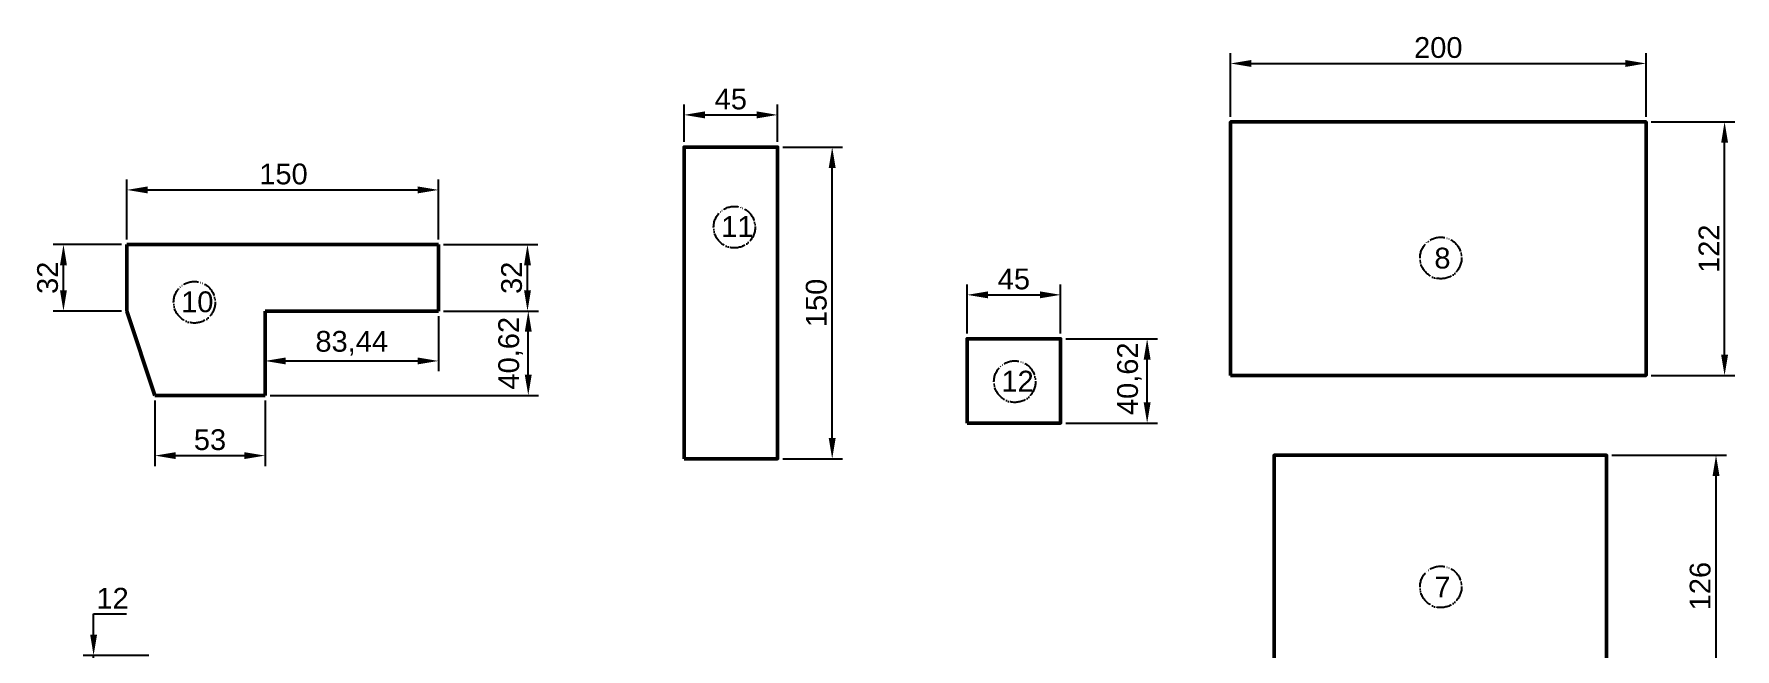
# Model space of a CAD drawing. Header units: millimetres. Extents: x 1300 to 9341, y -223 to 1453.
# Drawn here: x 7909 to 8728, y 446 to 742 of the extents above; entities that cross this region are included whole.
import ezdxf

# ---------------------------------------------------------------- set-up
doc = ezdxf.new("R2010")
doc.units = ezdxf.units.MM
doc.linetypes.add('ACAD_ISO05W100', pattern=[33, 24, -3, 0, -3, 0, -3])
for name, color, linetype, lineweight in [('02_LINEA_PRINCIPAL_A4_A3', 7, 'Continuous', 50), ('05_LINEA_ACOTADO', 3, 'Continuous', 25), ('10_LINEA_FANTASMA_A4_A3', 2, 'ACAD_ISO05W100', 25)]:
    doc.layers.add(name, color=color, linetype=linetype, lineweight=lineweight)
doc.layers.add('06_ROTULADO', color=3, linetype='Continuous')
doc.styles.get("Standard").update_dxf_attribs({"font": 'arial.ttf'})
doc.dimstyles.new('ISO-25', dxfattribs={"dimtxt": 2.5, "dimasz": 2.5, "dimexe": 1.25, "dimexo": 0.625, "dimtad": 1, "dimtoh": 1, "dimtxsty": 'Standard', "dimcen": 2.5, "dimadec": 0, "dimazin": 0, "dimtfac": 1, "dimtmove": 0, "dimatfit": 3, "dimfxl": 1, "dimarcsym": 0})

# ---------------------------------------------------------------- blocks, each defined once
blk = doc.blocks.new('*D46')
at = {"layer": '05_LINEA_ACOTADO', "color": 0, "lineweight": -2, "transparency": 16777216}
for p, q in [((8668.89, 539.65), (8724.07, 539.65)), ((8719.07, 423.65), (8719.07, 529.65)), ((8668.89, 413.65), (8724.07, 413.65))]:
    blk.add_line(p, q, dxfattribs=at)
at = {"layer": '05_LINEA_ACOTADO', "color": 0, "transparency": 16777216}
for points in [[(8717.41, 529.65), (8720.74, 529.65), (8719.07, 539.65)], [(8717.41, 423.65), (8720.74, 423.65), (8719.07, 413.65)]]:
    blk.add_solid(points, dxfattribs=at)
at = {"layer": 'Defpoints', "color": 0, "transparency": 16777216}
for p in [(8666.39, 539.65), (8719.07, 539.65), (8666.39, 413.65)]:
    blk.add_point(p, dxfattribs=at)
at = {"layer": '05_LINEA_ACOTADO', "color": 0, "transparency": 16777216, "insert": (8711.47, 476.65), "char_height": 10, "attachment_point": 5, "rotation": 90}
blk.add_mtext('126', dxfattribs=at)
blk = doc.blocks.new('*D48')
at = {"layer": '05_LINEA_ACOTADO', "color": 0, "lineweight": -2, "transparency": 16777216}
for p, q in [((8485.4, 702.55), (8485.4, 733.21)), ((8685.4, 702.55), (8685.4, 733.21)), ((8495.4, 728.21), (8675.4, 728.21))]:
    blk.add_line(p, q, dxfattribs=at)
at = {"layer": '05_LINEA_ACOTADO', "color": 0, "transparency": 16777216}
for points in [[(8495.4, 729.88), (8495.4, 726.54), (8485.4, 728.21)], [(8675.4, 729.88), (8675.4, 726.54), (8685.4, 728.21)]]:
    blk.add_solid(points, dxfattribs=at)
at = {"layer": 'Defpoints', "color": 0, "transparency": 16777216}
for p in [(8685.4, 728.21), (8485.4, 700.05), (8685.4, 700.05)]:
    blk.add_point(p, dxfattribs=at)
at = {"layer": '05_LINEA_ACOTADO', "color": 0, "transparency": 16777216, "insert": (8585.4, 735.82), "char_height": 10, "attachment_point": 5}
blk.add_mtext('200', dxfattribs=at)
blk = doc.blocks.new('*D49')
at = {"layer": '05_LINEA_ACOTADO', "color": 0, "lineweight": -2, "transparency": 16777216}
for p, q in [((8687.9, 700.05), (8728.19, 700.05)), ((8723.19, 588.05), (8723.19, 690.05)), ((8687.9, 578.05), (8728.19, 578.05))]:
    blk.add_line(p, q, dxfattribs=at)
at = {"layer": '05_LINEA_ACOTADO', "color": 0, "transparency": 16777216}
for points in [[(8721.53, 690.05), (8724.86, 690.05), (8723.19, 700.05)], [(8721.53, 588.05), (8724.86, 588.05), (8723.19, 578.05)]]:
    blk.add_solid(points, dxfattribs=at)
at = {"layer": 'Defpoints', "color": 0, "transparency": 16777216}
for p in [(8685.4, 700.05), (8723.19, 700.05), (8685.4, 578.05)]:
    blk.add_point(p, dxfattribs=at)
at = {"layer": '05_LINEA_ACOTADO', "color": 0, "transparency": 16777216, "insert": (8715.67, 639.05), "char_height": 10, "attachment_point": 5, "rotation": 90}
blk.add_mtext('122', dxfattribs=at)
blk = doc.blocks.new('*D64')
at = {"layer": '05_LINEA_ACOTADO', "color": 0, "lineweight": -2, "transparency": 16777216}
for p, q in [((8358.62, 598.21), (8358.62, 621.84)), ((8368.62, 616.84), (8393.62, 616.84)), ((8403.62, 598.21), (8403.62, 621.84))]:
    blk.add_line(p, q, dxfattribs=at)
at = {"layer": '05_LINEA_ACOTADO', "color": 0, "transparency": 16777216}
for points in [[(8368.62, 618.51), (8368.62, 615.17), (8358.62, 616.84)], [(8393.62, 618.51), (8393.62, 615.17), (8403.62, 616.84)]]:
    blk.add_solid(points, dxfattribs=at)
at = {"layer": 'Defpoints', "color": 0, "transparency": 16777216}
for p in [(8403.62, 616.84), (8358.62, 595.71), (8403.62, 595.71)]:
    blk.add_point(p, dxfattribs=at)
at = {"layer": '05_LINEA_ACOTADO', "color": 0, "transparency": 16777216, "insert": (8381.12, 624.43), "char_height": 10, "attachment_point": 5}
blk.add_mtext('45', dxfattribs=at)
blk = doc.blocks.new('*D65')
at = {"layer": '05_LINEA_ACOTADO', "color": 0, "lineweight": -2, "transparency": 16777216}
for p, q in [((8406.12, 595.71), (8450.26, 595.71)), ((8445.26, 565.09), (8445.26, 585.71)), ((8406.12, 555.09), (8450.26, 555.09))]:
    blk.add_line(p, q, dxfattribs=at)
at = {"layer": '05_LINEA_ACOTADO', "color": 0, "transparency": 16777216}
for points in [[(8443.59, 585.71), (8446.92, 585.71), (8445.26, 595.71)], [(8443.59, 565.09), (8446.92, 565.09), (8445.26, 555.09)]]:
    blk.add_solid(points, dxfattribs=at)
at = {"layer": 'Defpoints', "color": 0, "transparency": 16777216}
for p in [(8403.62, 595.71), (8445.26, 595.71), (8403.62, 555.09)]:
    blk.add_point(p, dxfattribs=at)
at = {"layer": '05_LINEA_ACOTADO', "color": 0, "transparency": 16777216, "insert": (8436.75, 576.46), "char_height": 10, "attachment_point": 5, "rotation": 90}
blk.add_mtext('40,62', dxfattribs=at)
blk = doc.blocks.new('*D66')
at = {"layer": '05_LINEA_ACOTADO', "color": 0, "lineweight": -2, "transparency": 16777216}
for p, q in [((8269.87, 687.94), (8298.66, 687.94)), ((8293.66, 547.94), (8293.66, 677.94)), ((8269.87, 537.94), (8298.66, 537.94))]:
    blk.add_line(p, q, dxfattribs=at)
at = {"layer": '05_LINEA_ACOTADO', "color": 0, "transparency": 16777216}
for points in [[(8291.99, 677.94), (8295.33, 677.94), (8293.66, 687.94)], [(8291.99, 547.94), (8295.33, 547.94), (8293.66, 537.94)]]:
    blk.add_solid(points, dxfattribs=at)
at = {"layer": 'Defpoints', "color": 0, "transparency": 16777216}
for p in [(8267.37, 687.94), (8293.66, 687.94), (8267.37, 537.94)]:
    blk.add_point(p, dxfattribs=at)
at = {"layer": '05_LINEA_ACOTADO', "color": 0, "transparency": 16777216, "insert": (8286.05, 612.94), "char_height": 10, "attachment_point": 5, "rotation": 90}
blk.add_mtext('150', dxfattribs=at)
blk = doc.blocks.new('*D67')
at = {"layer": '05_LINEA_ACOTADO', "color": 0, "lineweight": -2, "transparency": 16777216}
for p, q in [((8222.37, 690.44), (8222.37, 708.45)), ((8267.37, 690.44), (8267.37, 708.45)), ((8232.37, 703.45), (8257.37, 703.45))]:
    blk.add_line(p, q, dxfattribs=at)
at = {"layer": '05_LINEA_ACOTADO', "color": 0, "transparency": 16777216}
for points in [[(8232.37, 705.12), (8232.37, 701.79), (8222.37, 703.45)], [(8257.37, 705.12), (8257.37, 701.79), (8267.37, 703.45)]]:
    blk.add_solid(points, dxfattribs=at)
at = {"layer": 'Defpoints', "color": 0, "transparency": 16777216}
for p in [(8267.37, 703.45), (8222.37, 687.94), (8267.37, 687.94)]:
    blk.add_point(p, dxfattribs=at)
at = {"layer": '05_LINEA_ACOTADO', "color": 0, "transparency": 16777216, "insert": (8244.87, 711.04), "char_height": 10, "attachment_point": 5}
blk.add_mtext('45', dxfattribs=at)
blk = doc.blocks.new('*D68')
at = {"layer": '05_LINEA_ACOTADO', "color": 0, "lineweight": -2, "transparency": 16777216}
for p, q in [((7954.13, 643.55), (7954.13, 672.35)), ((8104.13, 643.55), (8104.13, 672.35)), ((7964.13, 667.35), (8094.13, 667.35))]:
    blk.add_line(p, q, dxfattribs=at)
at = {"layer": '05_LINEA_ACOTADO', "color": 0, "transparency": 16777216}
for points in [[(7964.13, 669.01), (7964.13, 665.68), (7954.13, 667.35)], [(8094.13, 669.01), (8094.13, 665.68), (8104.13, 667.35)]]:
    blk.add_solid(points, dxfattribs=at)
at = {"layer": 'Defpoints', "color": 0, "transparency": 16777216}
for p in [(8104.13, 667.35), (7954.13, 641.05), (8104.13, 641.05)]:
    blk.add_point(p, dxfattribs=at)
at = {"layer": '05_LINEA_ACOTADO', "color": 0, "transparency": 16777216, "insert": (8029.57, 674.95), "char_height": 10, "attachment_point": 5}
blk.add_mtext('150', dxfattribs=at)
blk = doc.blocks.new('*D69')
at = {"layer": '05_LINEA_ACOTADO', "color": 0, "lineweight": -2, "transparency": 16777216}
for p, q in [((8106.63, 641.05), (8152, 641.05)), ((8147, 619.05), (8147, 631.05)), ((8106.63, 609.05), (8152, 609.05))]:
    blk.add_line(p, q, dxfattribs=at)
at = {"layer": '05_LINEA_ACOTADO', "color": 0, "transparency": 16777216}
for points in [[(8145.34, 631.05), (8148.67, 631.05), (8147, 641.05)], [(8145.34, 619.05), (8148.67, 619.05), (8147, 609.05)]]:
    blk.add_solid(points, dxfattribs=at)
at = {"layer": 'Defpoints', "color": 0, "transparency": 16777216}
for p in [(8104.13, 641.05), (8147, 641.05), (8104.13, 609.05)]:
    blk.add_point(p, dxfattribs=at)
at = {"layer": '05_LINEA_ACOTADO', "color": 0, "transparency": 16777216, "insert": (8139.39, 625.05), "char_height": 10, "attachment_point": 5, "rotation": 90}
blk.add_mtext('32', dxfattribs=at)
blk = doc.blocks.new('*D70')
at = {"layer": '05_LINEA_ACOTADO', "color": 0, "lineweight": -2, "transparency": 16777216}
for p, q in [((8020.69, 606.55), (8020.69, 580.03)), ((8104.13, 606.55), (8104.13, 580.03)), ((8030.69, 585.03), (8094.13, 585.03))]:
    blk.add_line(p, q, dxfattribs=at)
at = {"layer": '05_LINEA_ACOTADO', "color": 0, "transparency": 16777216}
for points in [[(8030.69, 586.69), (8030.69, 583.36), (8020.69, 585.03)], [(8094.13, 586.69), (8094.13, 583.36), (8104.13, 585.03)]]:
    blk.add_solid(points, dxfattribs=at)
at = {"layer": 'Defpoints', "color": 0, "transparency": 16777216}
for p in [(8020.69, 609.05), (8104.13, 609.05), (8104.13, 585.03)]:
    blk.add_point(p, dxfattribs=at)
at = {"layer": '05_LINEA_ACOTADO', "color": 0, "transparency": 16777216, "insert": (8062.41, 593.54), "char_height": 10, "attachment_point": 5}
blk.add_mtext('83,44', dxfattribs=at)
blk = doc.blocks.new('*D71')
at = {"layer": '05_LINEA_ACOTADO', "color": 0, "lineweight": -2, "transparency": 16777216}
for p, q in [((8106.63, 609.05), (8152.38, 609.05)), ((8147.38, 578.43), (8147.38, 599.05)), ((8023.19, 568.43), (8152.38, 568.43))]:
    blk.add_line(p, q, dxfattribs=at)
at = {"layer": '05_LINEA_ACOTADO', "color": 0, "transparency": 16777216}
for points in [[(8145.71, 599.05), (8149.05, 599.05), (8147.38, 609.05)], [(8145.71, 578.43), (8149.05, 578.43), (8147.38, 568.43)]]:
    blk.add_solid(points, dxfattribs=at)
at = {"layer": 'Defpoints', "color": 0, "transparency": 16777216}
for p in [(8104.13, 609.05), (8147.38, 609.05), (8020.69, 568.43)]:
    blk.add_point(p, dxfattribs=at)
at = {"layer": '05_LINEA_ACOTADO', "color": 0, "transparency": 16777216, "insert": (8138.87, 588.74), "char_height": 10, "attachment_point": 5, "rotation": 90}
blk.add_mtext('40,62', dxfattribs=at)
blk = doc.blocks.new('*D72')
at = {"layer": '05_LINEA_ACOTADO', "color": 0, "lineweight": -2, "transparency": 16777216}
for p, q in [((7967.69, 565.93), (7967.69, 534.46)), ((8020.69, 565.93), (8020.69, 534.46)), ((7977.69, 539.46), (8010.69, 539.46))]:
    blk.add_line(p, q, dxfattribs=at)
at = {"layer": '05_LINEA_ACOTADO', "color": 0, "transparency": 16777216}
for points in [[(7977.69, 541.13), (7977.69, 537.8), (7967.69, 539.46)], [(8010.69, 541.13), (8010.69, 537.8), (8020.69, 539.46)]]:
    blk.add_solid(points, dxfattribs=at)
at = {"layer": 'Defpoints', "color": 0, "transparency": 16777216}
for p in [(7967.69, 568.43), (8020.69, 568.43), (8020.69, 539.46)]:
    blk.add_point(p, dxfattribs=at)
at = {"layer": '05_LINEA_ACOTADO', "color": 0, "transparency": 16777216, "insert": (7994.19, 547.07), "char_height": 10, "attachment_point": 5}
blk.add_mtext('53', dxfattribs=at)
blk = doc.blocks.new('*D73')
at = {"layer": '05_LINEA_ACOTADO', "color": 0, "lineweight": -2, "transparency": 16777216}
for p, q in [((7951.63, 641.05), (7918.66, 641.05)), ((7923.66, 619.05), (7923.66, 631.05)), ((7951.63, 609.05), (7918.66, 609.05))]:
    blk.add_line(p, q, dxfattribs=at)
at = {"layer": '05_LINEA_ACOTADO', "color": 0, "transparency": 16777216}
for points in [[(7921.99, 631.05), (7925.32, 631.05), (7923.66, 641.05)], [(7921.99, 619.05), (7925.32, 619.05), (7923.66, 609.05)]]:
    blk.add_solid(points, dxfattribs=at)
at = {"layer": 'Defpoints', "color": 0, "transparency": 16777216}
for p in [(7923.66, 641.05), (7954.13, 641.05), (7954.13, 609.05)]:
    blk.add_point(p, dxfattribs=at)
at = {"layer": '05_LINEA_ACOTADO', "color": 0, "transparency": 16777216, "insert": (7916.05, 625.05), "char_height": 10, "attachment_point": 5, "rotation": 90}
blk.add_mtext('32', dxfattribs=at)
blk = doc.blocks.new('*D93')
at = {"layer": '05_LINEA_ACOTADO', "color": 0, "lineweight": -2, "transparency": 16777216}
for p, q in [((7938.16, 453.3), (7938.16, 463.3)), ((7938.16, 463.3), (7953.94, 463.3)), ((7964.67, 443.3), (7933.16, 443.3)), ((7938.16, 431.3), (7938.16, 443.3)), ((7964.67, 431.3), (7933.16, 431.3)), ((7938.16, 421.3), (7938.16, 411.3))]:
    blk.add_line(p, q, dxfattribs=at)
at = {"layer": '05_LINEA_ACOTADO', "color": 0, "transparency": 16777216}
for points in [[(7936.5, 453.3), (7939.83, 453.3), (7938.16, 443.3)], [(7936.5, 421.3), (7939.83, 421.3), (7938.16, 431.3)]]:
    blk.add_solid(points, dxfattribs=at)
at = {"layer": 'Defpoints', "color": 0, "transparency": 16777216}
for p in [(7938.16, 443.3), (7967.17, 443.3), (7967.17, 431.3)]:
    blk.add_point(p, dxfattribs=at)
at = {"layer": '05_LINEA_ACOTADO', "color": 0, "transparency": 16777216, "insert": (7947.3, 470.82), "char_height": 10, "attachment_point": 5}
blk.add_mtext('12', dxfattribs=at)

msp = doc.modelspace()

# ---------------------------------------------------------------- linework, layer by layer
at = {"layer": '02_LINEA_PRINCIPAL_A4_A3'}
for p, q in [((8104.127, 641.045), (7954.127, 641.045)), ((7954.127, 641.045), (7954.127, 609.045)), ((8104.127, 641.045), (8104.127, 609.045)), ((7967.687, 568.425), (7954.127, 609.045)), ((8104.127, 609.045), (8020.687, 609.045)), ((8020.687, 609.045), (8020.687, 568.425)), ((8020.687, 568.425), (7967.687, 568.425))]:
    msp.add_line(p, q, dxfattribs=at)
for points in [[(8485.4, 578.051), (8685.4, 578.051), (8685.4, 700.051), (8485.4, 700.051)], [(8222.375, 537.941), (8267.375, 537.941), (8267.375, 687.941), (8222.375, 687.941)], [(8358.624, 555.085), (8403.624, 555.085), (8403.624, 595.705), (8358.624, 595.705)], [(8506.388, 413.65), (8666.388, 413.65), (8666.388, 539.65), (8506.388, 539.65)]]:
    msp.add_lwpolyline(points, close=True, dxfattribs=at)
at = {"layer": '10_LINEA_FANTASMA_A4_A3', "ltscale": 0.31}
for centre in [(8246.603, 649.417), (8586.599, 634.584), (7986.691, 613.277), (8381.542, 575.079), (8586.599, 476.288)]:
    msp.add_circle(centre, 10, dxfattribs=at)

# ---------------------------------------------------------------- texts
at = {"layer": '06_ROTULADO', "char_height": 10, "attachment_point": 1}
for s, insert in [('11', (8240.238, 654.73)), ('8', (8583.5, 639.523)), ('10', (7980.301, 618.504)), ('12', (8375.113, 580.309)), ('7', (8583.5, 481.227))]:
    msp.add_mtext_dynamic_manual_height_columns(s, width=12.83645, gutter_width=12.5, heights=[0], dxfattribs=dict(at, insert=insert))

# ---------------------------------------------------------------- dimensions: what is measured, and where the dimension line sits
at = {"layer": '05_LINEA_ACOTADO'}
for base, p1, p2, picture, middle in [((8685.4, 728.21), (8485.4, 700.051), (8685.4, 700.051), '*D48', (8585.4, 728.21)), ((8104.127, 667.348), (7954.127, 641.045), (8104.127, 641.045), '*D68', (8029.574, 667.348)), ((8104.127, 585.026), (8020.687, 609.045), (8104.127, 609.045), '*D70', (8062.407, 585.026)), ((8020.687, 539.465), (7967.687, 568.425), (8020.687, 568.425), '*D72', (7994.187, 539.465))]:
    dim = msp.add_linear_dim(base=base, p1=p1, p2=p2, dimstyle='ISO-25', override={"dimscale": 4}, dxfattribs=at)
    dim.commit()
    dim.dimension.update_dxf_attribs({"geometry": picture, "text_midpoint": middle, "dimtype": 160})
for base, p1, p2, picture, middle in [((8267.375, 703.453), (8222.375, 687.941), (8267.375, 687.941), '*D67', (8244.875, 711.038)), ((8403.624, 616.84), (8358.624, 595.705), (8403.624, 595.705), '*D64', (8381.124, 624.426))]:
    dim = msp.add_linear_dim(base=base, p1=p1, p2=p2, dimstyle='ISO-25', override={"dimscale": 4}, dxfattribs=at)
    dim.commit()
    dim.dimension.update_dxf_attribs({"geometry": picture, "text_midpoint": middle})
for base, p1, p2, picture, middle in [((8723.195, 700.051), (8685.4, 578.051), (8685.4, 700.051), '*D49', (8723.195, 639.051)), ((7923.658, 641.045), (7954.127, 609.045), (7954.127, 641.045), '*D73', (7923.658, 625.045)), ((8147.379, 609.045), (8020.687, 568.425), (8104.127, 609.045), '*D71', (8147.379, 588.735)), ((8445.256, 595.705), (8403.624, 555.085), (8403.624, 595.705), '*D65', (8445.256, 576.46)), ((8719.073, 539.65), (8666.388, 413.65), (8666.388, 539.65), '*D46', (8719.073, 476.65))]:
    dim = msp.add_linear_dim(base=base, p1=p1, p2=p2, angle=90, dimstyle='ISO-25', override={"dimscale": 4}, dxfattribs=at)
    dim.commit()
    dim.dimension.update_dxf_attribs({"geometry": picture, "text_midpoint": middle, "dimtype": 160})
for base, p1, p2, picture, middle in [((8293.66, 687.941), (8267.375, 537.941), (8267.375, 687.941), '*D66', (8286.055, 612.941)), ((8147.003, 641.045), (8104.127, 609.045), (8104.127, 641.045), '*D69', (8139.393, 625.045)), ((7938.163, 443.301), (7967.172, 431.301), (7967.172, 443.301), '*D93', (7947.303, 470.822))]:
    dim = msp.add_linear_dim(base=base, p1=p1, p2=p2, angle=90, dimstyle='ISO-25', override={"dimscale": 4}, dxfattribs=at)
    dim.commit()
    dim.dimension.update_dxf_attribs({"geometry": picture, "text_midpoint": middle})

doc.saveas('drawing.dxf')
